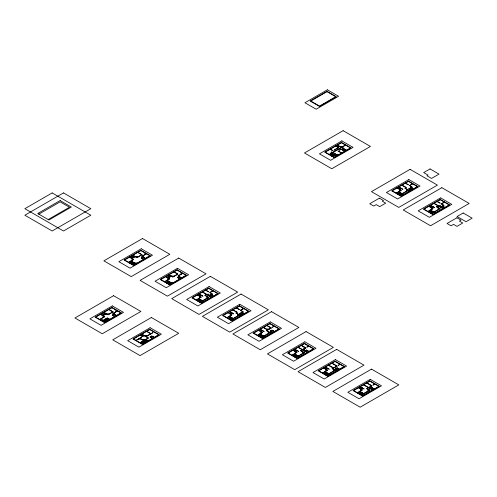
<?xml version="1.0" encoding="UTF-8"?>
<svg xmlns="http://www.w3.org/2000/svg" width="497" height="497" viewBox="0 0 497 497"><rect width="100%" height="100%" fill="white"/><g stroke="black" fill="none" stroke-linecap="round" stroke-linejoin="round"><path stroke-width="0.75" d="M106.644 320.422L106.364 320.683L106.824 320.528M144.453 342.253L144.18 342.514L144.633 342.352M38.841 214.151L60.143 201.857L69.481 207.249L48.184 219.55M131.86 258.378L134.991 256.57M131.997 258.459L135.128 256.651M128.63 262.292L133.494 259.484L129.475 257.166M141.763 254.706L136.905 257.514L132.885 255.197M128.773 262.373L133.774 259.484L129.618 257.086M129.86 263L132.072 261.726M130.139 263.161L132.345 261.888M146.348 253.743L141.726 256.409L145.23 258.434M146.491 253.824L142.005 256.409L145.373 258.353M130.419 263.323L132.624 262.049M130.699 263.485L132.904 262.205M130.978 263.64L133.184 262.366M131.251 263.801L133.463 262.528M142.844 257.061L141.21 258.005L143.596 259.378M141.353 258.086L142.987 257.142M131.531 263.963L133.736 262.689M131.811 264.124L134.016 262.851M132.09 264.286L134.296 263.012M132.364 264.447L134.575 263.174M339.557 146.422L338.059 147.286L335.817 145.988M338.059 147.447L339.693 146.503M329.213 154.424L345.471 145.037M329.349 154.505L345.614 145.118M330.455 155.145L332.661 153.871M330.735 155.306L332.94 154.033M331.008 155.468L333.22 154.188M331.288 155.623L333.493 154.35M331.567 155.785L333.773 154.511M331.847 155.946L334.052 154.673M342.271 149.877L343.905 148.932M344.048 149.013L342.551 149.877L344.794 151.169M332.126 156.108L334.332 154.834M332.4 156.269L334.605 154.996M332.679 156.431L334.885 155.157M332.959 156.592L335.164 155.312M102.916 315.539L106.047 313.731M168.067 277.922L171.198 276.115M103.059 315.62L106.19 313.812M168.21 278.003L171.341 276.195M164.563 281.675L169.421 278.867L165.687 276.711M167.185 280.32L169.701 278.867L165.824 276.63M99.692 319.447L104.55 316.645L100.531 314.328M112.825 311.868L107.961 314.676L103.948 312.352M164.836 281.83L167.042 280.557L172.005 283.427M99.829 319.534L104.83 316.645L100.674 314.241M165.942 282.47L168.148 281.196M117.41 310.898L112.782 313.57L116.286 315.595M166.246 282.644L168.452 281.37M182.561 273.288L177.938 275.953L181.442 277.978M117.547 310.985L113.067 313.57L116.428 315.514M182.703 273.369L178.218 275.953L181.579 277.898M166.551 282.824L168.763 281.55M101.55 320.522L102.655 319.888A1.559 0.901 0 0 0 100.45 319.888M166.862 282.998L169.067 281.724M167.166 283.178L169.371 281.905M102.165 320.882L107.408 317.856L109.893 319.285M113.906 314.216L112.266 315.16L114.652 316.539M167.47 283.352L169.682 282.079M179.057 276.605L177.423 277.55L179.802 278.923M112.409 315.247L114.043 314.303M177.559 277.63L179.2 276.686M102.444 321.037L107.408 318.173L109.613 319.447M167.781 283.532L169.986 282.259M168.085 283.706L170.291 282.433M168.39 283.886L170.601 282.613M104.65 321.037L107.408 319.447M170.906 282.787L168.7 284.06A1.559 0.901 0 0 1 170.906 284.06M106.731 320.472L107.961 319.764M199.695 296.181L201.328 295.237M199.837 296.262L201.471 295.317M196.185 299.933L201.049 297.125L197.309 294.969M198.812 298.579L201.328 297.125L197.452 294.889M196.464 300.089L198.67 298.815L203.633 301.685M206.429 294.448L204.789 295.398L208.274 297.411M212.822 290.757L209.691 292.565L212.176 294L209.187 295.727M212.964 290.838L209.976 292.565L212.461 294L210.964 294.864L213.207 296.156M205.336 295.398L206.702 294.609M197.564 300.728L199.775 299.455M197.874 300.902L200.08 299.629M208.081 295.088L209.187 294.448A1.559 0.901 0 0 0 206.982 294.448M198.179 301.083L200.384 299.809M198.483 301.257L200.695 299.983M198.794 301.437L200.999 300.163M199.098 301.611L201.304 300.337M209.33 295.808L210.821 294.945M199.403 301.791L201.614 300.517M199.713 301.965L201.919 300.691M200.018 302.145L202.223 300.871M202.534 300.728L208.547 297.256M200.322 302.319L208.827 297.411L205.062 295.243M142.359 336.426L143.857 335.562M142.502 336.506L144 335.643M135.936 340.377L141.589 337.27L136.079 340.457M399.426 189.189L401.067 188.245M399.569 189.27L401.203 188.326M146 336.481L153.014 332.592L146.143 336.562M396.202 193.103L401.06 190.295L397.047 187.978M396.345 193.184L401.346 190.295L397.19 187.897M412.56 183.766L409.429 185.574L411.914 187.009L408.782 188.817L411.162 190.189M412.696 183.853L409.708 185.574L412.193 187.009L410.696 187.872L412.939 189.164M397.432 193.811L399.638 192.538M139.98 342.713L148.106 338.016L141.614 334.264M397.712 193.973L399.917 192.699M150.218 337.072L151.858 336.127M140.253 342.868L145.217 340.004L147.423 341.277M145.497 339.842L148.659 338.016L141.893 334.108M397.991 194.134L400.197 192.861M398.265 194.296L400.476 193.022M398.544 194.457L400.75 193.184M398.824 194.619L401.029 193.345M408.925 188.897L410.559 187.953M142.459 342.868L145.217 341.277M399.103 194.774L401.309 193.501M399.383 194.936L401.588 193.662M144.546 342.303L145.77 341.594M399.656 195.097L408.161 190.189M399.936 195.259L408.435 190.351M230.391 313.905L232.024 312.961M230.533 313.986L232.167 313.042M226.887 317.651L231.745 314.849L228.011 312.694M229.508 316.303L232.024 314.849L228.148 312.613M227.16 317.813L229.365 316.539L234.329 319.403M243.524 308.482L240.393 310.29L242.871 311.725L239.747 313.532L242.126 314.905M243.66 308.562L240.672 310.29L243.157 311.725L241.66 312.588L243.903 313.88M228.266 318.453L230.471 317.179M228.57 318.627L230.776 317.353M228.875 318.807L231.08 317.533M229.185 318.981L231.391 317.707M229.49 319.161L231.695 317.881M229.794 319.335L232 318.061M239.883 313.613L241.523 312.669M230.105 319.515L232.31 318.235M230.409 319.689L232.615 318.415M230.714 319.863L232.919 318.589M233.23 318.453L239.243 314.974M231.024 320.043L239.523 315.135M431.185 207.529L432.825 206.584M431.328 207.609L432.962 206.665M427.96 211.436L432.819 208.634L428.805 206.317M428.103 211.523L433.104 208.634L428.948 206.23M437.919 205.795L436.279 206.746L439.646 208.684M444.318 202.105L441.187 203.913L443.672 205.348L440.684 207.069M444.461 202.186L441.466 203.913L443.951 205.348L442.46 206.205L444.697 207.504M436.832 206.746L438.199 205.957M429.191 212.151L431.396 210.877M429.47 212.312L431.676 211.039M439.578 206.435L440.677 205.795A1.559 0.901 0 0 0 438.472 205.795M429.75 212.468L431.955 211.194M430.023 212.629L432.235 211.355M430.303 212.791L432.508 211.517M430.582 212.952L432.788 211.679M440.82 207.15L442.318 206.292M430.862 213.114L433.067 211.84M431.141 213.275L433.347 212.002M431.415 213.437L439.92 208.529M431.694 213.592L440.193 208.684L436.552 206.584M260.894 331.518L262.534 330.573M261.037 331.598L262.671 330.654M257.39 335.264L262.248 332.462L258.515 330.306M260.012 333.916L262.534 332.462L258.657 330.219M257.663 335.425L259.869 334.152L264.839 337.016M267.802 329.846L271.033 327.977M274.164 326.169L272.275 327.262L274.301 326.256M258.769 336.065L260.975 334.785M259.074 336.239L261.279 334.966M259.384 336.419L261.59 335.14M259.689 336.593L261.894 335.32M259.993 336.767L262.199 335.494M260.304 336.947L262.509 335.674M270.393 331.226L272.027 330.281M260.608 337.121L262.814 335.848M260.913 337.301L263.118 336.028M261.223 337.475L263.429 336.202M263.733 336.065L269.753 332.586M261.528 337.656L270.026 332.748M295.404 351.441L297.038 350.497M295.547 351.522L297.181 350.578M291.894 355.187L296.759 352.385L293.019 350.223M294.522 353.839L297.038 352.385L293.162 350.143M292.174 355.349L294.379 354.075L299.343 356.939M302.139 349.708L300.499 350.658L303.984 352.671M302.549 349.627L305.537 347.9M308.668 346.092L306.779 347.186L308.811 346.173M301.045 350.658L302.412 349.869M302.692 349.708L305.823 347.9L301.437 345.372M303.245 350.025L304.344 349.391A1.559 0.901 0 0 1 304.344 350.665M293.273 355.982L295.485 354.709M293.584 356.163L295.79 354.889M293.889 356.337L296.094 355.063M294.193 356.517L296.405 355.243M294.504 356.691L296.709 355.417M294.808 356.871L297.013 355.597M304.897 350.981L306.531 350.037L308.917 351.416M305.04 351.062L306.531 350.199M295.112 357.045L297.324 355.771M295.423 357.225L297.628 355.951M295.727 357.399L297.933 356.125M298.243 355.982L304.257 352.51M296.032 357.579L304.537 352.671L300.772 350.497M326.013 369.228L327.647 368.283M326.15 369.308L327.79 368.364M322.503 372.974L327.361 370.172L323.628 368.01M325.125 371.626L327.647 370.172L323.771 367.929M322.783 373.135L324.988 371.862L329.952 374.726M333.63 367.966L336.86 366.096M339.991 364.289L338.103 365.382L340.128 364.376M323.882 373.769L326.088 372.495M324.193 373.949L326.399 372.675M324.498 374.123L326.703 372.849M324.802 374.303L327.007 373.03M325.113 374.477L327.318 373.204M325.417 374.657L327.622 373.384M335.506 368.929L337.14 367.985M325.721 374.831L327.927 373.558M326.026 375.011L328.237 373.738M326.336 375.185L328.542 373.912M328.846 373.769L334.866 370.296M326.641 375.365L335.14 370.458M360.834 388.965L362.468 388.02M360.977 389.045L362.611 388.101M357.331 392.717L362.189 389.909L358.455 387.753M359.952 391.363L362.468 389.909L358.592 387.672M357.604 392.872L359.809 391.599L364.773 394.469M368.283 387.648L366.637 388.592L369.414 390.195M368.693 387.567L371.681 385.84M374.813 384.032L372.924 385.119L374.955 384.113M358.71 393.512L360.915 392.239M367.19 388.592L368.557 387.803M368.836 387.648L371.961 385.84L366.867 382.895M369.029 387.759L370.135 387.12A1.559 0.901 0 0 1 370.135 388.393M359.014 393.686L361.22 392.413M359.319 393.866L361.524 392.593M359.629 394.04L361.835 392.767M359.934 394.22L362.139 392.947M370.327 388.511L371.961 387.567L374.347 388.94M360.238 394.394L362.443 393.121M370.47 388.592L371.961 387.728M360.549 394.575L362.754 393.301M360.853 394.748L363.058 393.475M361.157 394.929L363.363 393.655M363.674 393.512L369.687 390.039M361.468 395.103L369.967 390.195L366.916 388.437M131.898 263.429L131.438 263.273L131.711 263.534M168.116 282.979L167.657 282.824L167.93 283.085M405.459 183.12L408.466 184.859L405.316 183.2M437.217 201.459L440.224 203.192L437.074 201.54M337.451 145.043L341.458 147.354M341.594 147.435L346.428 150.224M337.314 145.124L341.315 147.435M341.458 147.516L346.291 150.311M410.416 187.872L412.802 189.245M442.175 206.205L444.56 207.584M338.202 147.367L338.594 147.59L334.189 150.137L338.314 147.59L335.674 146.068M342.408 149.796L341.184 149.088L339.227 150.218L341.184 149.249L344.651 151.256M409.062 188.817L411.305 190.109M434.086 203.267L443.063 208.448M402.085 185.07L406.471 187.599L405.347 188.251L409.938 190.898M433.813 203.422L442.79 208.603M401.812 185.226L405.925 187.599L404.794 188.251L409.665 191.059M341.731 152.939L337.985 150.939L341.588 153.02M398.824 186.953L402.93 189.326L401.067 188.413M430.582 205.286L434.689 207.659L432.825 206.746M398.681 187.034L400.924 188.326M430.439 205.373L432.682 206.665M330.306 149.168L333.083 150.771L330.163 149.255M332.922 152.442L337.755 155.232M332.785 152.523L337.618 155.312M332.58 152.48L331.48 151.84A1.559 0.901 0 0 0 331.48 153.113M398.824 191.749L402.141 193.668M430.582 210.088L433.9 212.002M331.555 153.231L336.388 156.021M398.551 191.91L403.371 194.694M430.309 210.25L435.13 213.027M331.555 154.505L334.059 155.952M398.538 193.178L401.042 194.619M430.296 211.511L432.8 212.958M366.724 382.976L371.824 385.921M174.099 271.853L177.976 274.089L172.832 277.059L168.955 274.822M205.727 290.111L208.734 291.845L205.584 290.192M236.423 307.836L239.43 309.569L236.28 307.916M266.926 325.448L271.312 327.977L266.814 330.573L271.405 333.226M173.956 271.934L177.696 274.089L172.832 276.897L169.098 274.742M266.783 325.529L271.169 328.057M301.294 345.452L305.68 347.981M332.039 363.152L337.14 366.096L332.642 368.693L336.519 370.936M331.903 363.239L336.997 366.177M137.886 252.308L142.049 254.706L136.905 257.676L132.749 255.278M137.75 252.389L141.906 254.787M371.824 387.648L374.204 389.021M274.406 331.493L272.027 330.114L270.25 331.139L272.629 332.518M339.526 369.203L337.14 367.823L335.363 368.849L337.749 370.228M210.685 294.864L213.064 296.237M241.38 312.588L243.76 313.961M271.884 330.194L274.269 331.574M306.394 350.118L308.774 351.497M336.997 367.904L339.383 369.283M363.736 384.703L372.713 389.884M177.702 277.55L179.945 278.842M202.596 291.919L211.573 297.1M240.026 313.532L242.269 314.825M270.53 331.139L272.772 332.437M298.306 347.173L307.283 352.361M335.649 368.849L337.885 370.147M363.462 384.864L372.433 390.046M233.05 309.78L237.436 312.315L236.311 312.961L240.902 315.614M263.553 327.393L267.939 329.927M202.316 292.081L211.293 297.262M298.026 347.335L307.003 352.516M328.672 365.102L333.767 368.047M232.776 309.942L236.883 312.315L235.758 312.961L240.623 315.775M263.28 327.554L267.392 329.927L266.262 330.573L271.132 333.381M328.393 365.258L333.22 368.047L332.089 368.693L336.245 371.091M141.496 258.005L143.732 259.297M360.226 386.728L364.102 388.965L362.468 388.182M360.089 386.809L362.332 388.101M167.464 275.686L169.707 276.978M199.086 293.944L202.962 296.181L201.328 295.398M229.788 311.669L233.665 313.905L232.024 313.122M260.291 329.275L264.168 331.518L262.534 330.735M294.796 349.198L298.672 351.441L297.038 350.658M167.321 275.767L169.564 277.059M198.949 294.025L201.192 295.317M229.645 311.749L231.888 313.042M260.148 329.362L262.391 330.654M294.659 349.279L296.902 350.578M325.405 366.985L329.281 369.228L327.647 368.445M325.262 367.066L327.504 368.364M131.251 256.141L133.494 257.434M131.115 256.222L133.351 257.514M359.809 391.282L363.947 393.667M167.042 280.24L172.285 283.265M198.67 298.498L202.807 300.884M229.365 316.222L233.503 318.608M259.869 333.835L264.006 336.221M294.379 353.758L298.517 356.144M324.988 371.539L329.126 373.93M359.809 392.872L362.568 394.469M131.121 261.018L135.942 263.795M167.042 281.83L169.8 283.427M198.67 300.089L201.428 301.685M229.365 317.813L232.124 319.403M259.869 335.425L262.627 337.016M294.379 355.349L297.138 356.939M130.978 261.099L135.799 263.882M324.988 373.135L327.747 374.726M168.023 283.035L169.247 283.744M130.966 262.36L133.469 263.808M131.804 263.485L132.916 264.124M108.949 309.469L113.105 311.868L107.961 314.837L103.805 312.439M146.758 331.3L151.007 333.754M108.806 309.55L112.962 311.948M146.615 331.381L150.728 333.754M154.238 337.345L151.858 335.966L150.082 336.991L152.461 338.37M151.715 336.047L154.095 337.426M112.552 315.16L114.795 316.459M150.361 336.991L152.604 338.289M102.307 313.296L104.55 314.595M140.123 335.127L142.714 336.624L139.98 335.208M102.171 313.383L104.413 314.676M145.217 339.681L147.702 341.116M106.302 318.807L108.514 320.087M139.937 338.227L143.838 340.482M144.118 340.638L146.323 341.911M139.8 338.308L143.695 340.563M105.998 318.987L108.203 320.261M143.807 340.818L146.012 342.091M105.693 319.161L107.899 320.435M143.503 340.992L145.708 342.265M105.383 319.341L107.594 320.615M143.198 341.172L145.404 342.445M105.078 319.515L107.284 320.789M142.887 341.346L145.093 342.619M104.774 319.695L106.979 320.969M142.583 341.526L144.789 342.8M104.463 319.869L106.675 321.143M142.279 341.7L144.484 342.973M104.159 320.049L106.364 321.323M141.968 341.88L144.173 343.154M103.854 320.223L106.06 321.497M141.664 342.054L143.869 343.328M105.755 321.677L103.544 320.403A1.559 0.901 0 0 1 103.544 321.677M143.565 343.508L141.359 342.234A1.559 0.901 0 0 1 141.359 343.508M144.9 335.842A1.559 0.901 0 0 1 147.106 335.842M140.899 338.948A1.559 0.901 0 0 1 138.694 338.948M142.738 339.842A1.559 0.901 0 0 1 144.944 339.842M146.596 340.482A1.559 0.901 0 0 1 148.802 340.482M142.875 336.127A1.385 0.801 0 0 1 142.875 334.997M152.958 336.767A1.559 0.901 0 0 1 150.753 336.767M103.444 317.279A1.559 0.901 0 0 1 103.444 316.005M106.861 314.036A1.559 0.901 0 0 1 109.067 314.036M114.167 312.936A1.559 0.901 0 0 1 114.167 314.21M115.149 314.936A1.559 0.901 0 0 1 112.943 314.936M105.066 314.297A1.385 0.801 0 0 1 105.066 313.166M101.935 314.974A1.385 0.801 0 0 1 103.898 314.974M116.304 311.538A1.559 0.901 0 0 1 116.304 310.265M359.853 388.399A1.385 0.801 0 0 1 361.816 388.399M373.067 388.362A1.559 0.901 0 0 1 370.861 388.362M368.308 390.835A1.559 0.901 0 0 1 368.308 389.561M361.083 390.549A1.559 0.901 0 0 1 361.083 389.269M370.582 386.473A1.559 0.901 0 0 1 370.582 385.2M335.755 366.736A1.559 0.901 0 0 1 335.755 365.463M335.419 370.296A1.559 0.901 0 0 1 337.625 370.296M338.246 368.625A1.559 0.901 0 0 1 336.04 368.625M325.032 368.656A1.385 0.801 0 0 1 326.995 368.656M326.262 370.805A1.559 0.901 0 0 1 326.262 369.532M333.76 370.936A1.559 0.901 0 0 1 333.76 369.662M304.437 348.54A1.559 0.901 0 0 1 304.437 347.266M294.423 350.876A1.385 0.801 0 0 1 296.386 350.876M307.637 350.839A1.559 0.901 0 0 1 305.431 350.839M302.878 353.305A1.559 0.901 0 0 1 302.878 352.031M295.653 353.019A1.559 0.901 0 0 1 295.653 351.746M266.696 329.207A1.559 0.901 0 0 1 268.902 329.207M268.647 333.226A1.559 0.901 0 0 1 268.647 331.953M261.149 333.096A1.559 0.901 0 0 1 261.149 331.822M259.919 330.952A1.385 0.801 0 0 1 261.876 330.952M273.126 330.915A1.559 0.901 0 0 1 270.921 330.915M270.306 332.586A1.559 0.901 0 0 1 272.511 332.586M130.879 257.813A1.385 0.801 0 0 1 132.842 257.813M132.488 264.516A1.559 0.901 0 0 1 134.693 264.516M144.093 257.775A1.559 0.901 0 0 1 141.887 257.775M143.111 255.775A1.559 0.901 0 0 1 143.111 257.048M134.01 257.135A1.385 0.801 0 0 1 134.01 256.005M145.248 254.377A1.559 0.901 0 0 1 145.248 253.103M132.388 260.124A1.559 0.901 0 0 1 132.388 258.85M135.799 256.874A1.559 0.901 0 0 1 138.011 256.874M134.836 263.161A1.559 0.901 0 0 1 137.042 263.161M239.796 314.974A1.559 0.901 0 0 1 242.002 314.974M242.623 313.303A1.559 0.901 0 0 1 240.418 313.303M242.766 311.948A1.559 0.901 0 0 1 242.766 313.222M229.409 313.34A1.385 0.801 0 0 1 231.372 313.34M230.639 315.483A1.559 0.901 0 0 1 230.639 314.21M238.144 315.614A1.559 0.901 0 0 1 238.144 314.34M170.216 276.68A1.385 0.801 0 0 1 170.216 275.549M167.085 277.357A1.385 0.801 0 0 1 169.048 277.357M181.455 273.922A1.559 0.901 0 0 1 181.455 272.648M179.324 275.319A1.559 0.901 0 0 1 179.324 276.593M180.299 277.32A1.559 0.901 0 0 1 178.094 277.32M171.179 282.625A1.559 0.901 0 0 1 173.385 282.625M168.315 279.5A1.559 0.901 0 0 1 168.315 278.227M171.732 276.257A1.559 0.901 0 0 1 173.938 276.257M199.943 297.765A1.559 0.901 0 0 1 199.943 296.485M207.168 298.051A1.559 0.901 0 0 1 207.168 296.777M211.927 295.578A1.559 0.901 0 0 1 209.722 295.578M212.07 294.224A1.559 0.901 0 0 1 212.07 295.498M198.713 295.616A1.385 0.801 0 0 1 200.676 295.616M336.655 154.598A1.559 0.901 0 0 1 338.861 154.598M340.352 146.721A1.559 0.901 0 0 1 342.557 146.721M338.451 147.056A1.559 0.901 0 0 1 338.451 145.783M345.148 149.653A1.559 0.901 0 0 1 342.942 149.653M342.7 146.801A1.559 0.901 0 0 1 342.7 148.075M398.451 188.624A1.385 0.801 0 0 1 400.408 188.624M399.961 190.935A1.559 0.901 0 0 1 399.961 189.661M411.802 187.232A1.559 0.901 0 0 1 411.802 188.512M411.659 188.593A1.559 0.901 0 0 1 409.453 188.593M408.832 190.264A1.559 0.901 0 0 1 411.044 190.264M407.055 190.829A1.559 0.901 0 0 1 407.055 189.556M431.719 209.268A1.559 0.901 0 0 1 431.719 207.994M443.417 206.926A1.559 0.901 0 0 1 441.212 206.926M443.56 205.572A1.559 0.901 0 0 1 443.56 206.845M430.209 206.963A1.385 0.801 0 0 1 432.166 206.963M438.54 209.324A1.559 0.901 0 0 1 438.54 208.05M52.173 192.917L24.85 208.69L63.492 230.993L90.808 215.22L52.173 192.917M63.492 192.917L24.85 215.226L52.173 230.993L90.808 208.69L63.492 192.917M60.143 200.564L37.722 213.505L48.93 219.978L71.351 207.038L60.143 200.564M327.361 89.802L304.941 102.749L316.148 109.216L338.569 96.275L327.361 89.802M326.983 91.311L310.171 101.021L319.515 106.414L336.326 96.704L326.983 91.311M326.983 91.641L310.737 101.021L319.515 106.091L335.761 96.704L326.983 91.641M142.521 238.529L103.879 260.838L131.202 276.612L169.837 254.302L142.521 238.529M343.11 130.674L304.475 152.983L331.791 168.75L370.433 146.447L343.11 130.674M141.254 248.755L118.833 261.695L130.04 268.169L152.461 255.222L141.254 248.755M140.881 250.264L124.064 259.968L133.594 265.473L150.405 255.762L140.881 250.264M140.881 250.581L124.617 259.968L133.594 265.156L149.852 255.762L140.881 250.581M341.843 140.899L319.428 153.84L330.635 160.314L353.05 147.367L341.843 140.899M341.47 142.409L324.659 152.113L334.183 157.617L351 147.907L341.47 142.409M341.47 142.726L325.206 152.113L334.183 157.294L350.447 147.907L341.47 142.726M113.577 295.69L74.935 317.993L102.258 333.767L140.899 311.464L113.577 295.69M178.727 258.073L140.092 280.383L167.408 296.156L206.05 273.847L178.727 258.073M112.31 305.916L89.889 318.857L101.102 325.33L123.517 312.383L112.31 305.916M177.46 268.299L155.045 281.24L166.253 287.713L188.667 274.773L177.46 268.299M111.937 307.426L95.12 317.129L104.65 322.634L121.461 312.924L111.937 307.426M177.087 269.809L160.276 279.513L169.8 285.017L186.617 275.307L177.087 269.809M111.937 307.742L95.672 317.129L104.65 322.311L120.914 312.924L111.937 307.742M177.087 270.126L160.823 279.513L169.8 284.7L186.064 275.307L177.087 270.126M210.355 276.332L171.713 298.641L199.036 314.415L237.678 292.106L210.355 276.332M151.386 317.515L112.751 339.824L140.067 355.597L178.709 333.288L151.386 317.515M410.087 169.34L371.452 191.649L398.768 207.423L437.41 185.114L410.087 169.34M209.088 286.558L186.667 299.498L197.881 305.972L220.295 293.031L209.088 286.558M208.715 288.067L191.898 297.778L201.428 303.276L218.239 293.565L208.715 288.067M208.715 288.384L192.451 297.778L201.428 302.959L217.692 293.565L208.715 288.384M150.119 327.74L127.704 340.687L138.911 347.161L161.326 334.214L150.119 327.74M408.82 179.566L386.405 192.513L397.612 198.98L420.033 186.04L408.82 179.566M149.746 329.25L132.935 338.96L142.459 344.458L159.276 334.754L149.746 329.25M149.746 329.573L133.482 338.96L142.459 344.141L158.723 334.754L149.746 329.573M408.447 181.076L391.636 190.786L401.16 196.284L417.977 186.58L408.447 181.076M379.366 198.185L369.743 203.745L373.756 206.062L376.241 204.627L379.696 206.628L385.715 203.149L382.355 201.21L383.479 200.558L379.366 198.185M408.447 181.393L392.189 190.786L401.16 195.967L417.424 186.58L408.447 181.393M430.042 168.93L423.68 172.602L428.066 175.13L426.942 175.783L431.533 178.435L439.019 174.112L430.042 168.93M241.051 294.056L202.416 316.365L229.732 332.139L268.374 309.83L241.051 294.056M239.784 304.282L217.369 317.223L228.577 323.696L250.991 310.749L239.784 304.282M441.845 187.68L403.21 209.982L430.532 225.756L469.168 203.453L441.845 187.68M239.411 305.792L222.6 315.496L232.124 321L248.941 311.29L239.411 305.792M239.411 306.109L223.147 315.496L232.124 320.677L248.388 311.29L239.411 306.109M440.578 197.905L418.163 210.846L429.371 217.319L451.792 204.373L440.578 197.905M440.205 199.415L423.394 209.119L432.918 214.623L449.735 204.913L440.205 199.415M440.205 199.732L423.947 209.119L432.918 214.3L449.182 204.913L440.205 199.732M271.555 311.669L232.919 333.972L260.242 349.745L298.877 327.442L271.555 311.669M270.287 321.894L247.873 334.835L259.08 341.309L281.501 328.362L270.287 321.894M269.914 323.404L253.103 333.108L262.627 338.612L279.444 328.902L269.914 323.404M269.914 323.721L253.656 333.108L262.627 338.289L278.892 328.902L269.914 323.721M463.173 212.989L457.054 216.524L466.031 221.705L472.15 218.171L463.173 212.989M456.905 217.785L447.039 223.482L451.059 225.8L453.537 224.364L456.998 226.365L462.738 223.047L459.377 221.109L461.017 220.159L456.905 217.785M306.065 331.586L267.423 353.895L294.746 369.669L333.388 347.36L306.065 331.586M304.798 341.812L282.377 354.759L293.59 361.232L316.005 348.285L304.798 341.812M304.425 343.328L287.608 353.032L297.138 358.536L313.949 348.826L304.425 343.328M304.425 343.644L288.161 353.032L297.138 358.213L313.402 348.826L304.425 343.644M336.674 349.372L298.032 371.681L325.355 387.455L363.99 365.146L336.674 349.372M335.407 359.598L312.986 372.545L324.193 379.012L346.614 366.072L335.407 359.598M335.034 361.108L318.217 370.818L327.747 376.316L344.558 366.612L335.034 361.108M335.034 361.431L318.77 370.818L327.747 375.999L344.005 366.612L335.034 361.431M371.495 369.116L332.86 391.425L360.176 407.198L398.818 384.889L371.495 369.116M370.228 379.341L347.807 392.282L359.02 398.756L381.435 385.815L370.228 379.341M369.855 380.851L353.038 390.561L362.568 396.059L379.385 386.349L369.855 380.851M369.855 381.168L353.591 390.561L362.568 395.742L378.832 386.349L369.855 381.168"/></g></svg>
